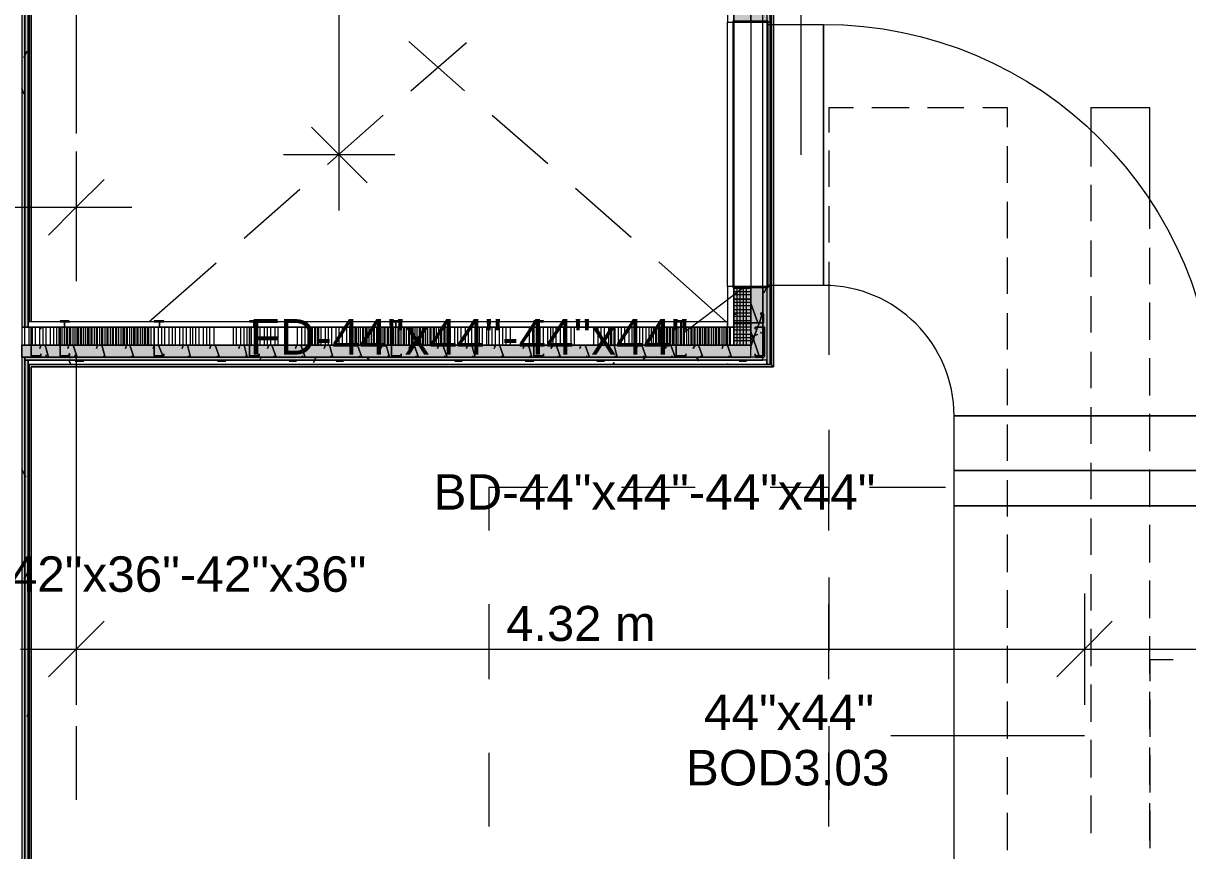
# Model space of a CAD drawing. Header units: metres. Extents: x -2 to 237, y -8 to 52.
# Drawn here: x 6.416 to 11.405, y 27.497 to 31.041 of the extents above; entities that cross this region are included whole.
import ezdxf

# ---------------------------------------------------------------- set-up
doc = ezdxf.new("R2010")
doc.units = ezdxf.units.M
doc.layers.add('HVAC - Ductos', color=5, linetype='Continuous', lineweight=0)
doc.layers.add('PDF2_Text', color=7, linetype='Continuous', lineweight=0)
doc.layers.add('PDF2_Geometry', color=7, linetype='Continuous', lineweight=0, true_color=0xaaaaaa)
doc.layers.add('PDF2_Solid Fills', color=7, linetype='Continuous', lineweight=0, true_color=0xffffff)
doc.styles.add('PDF Helvetica', font='')
doc.styles.get('PDF Helvetica').set_extended_font_data('Helvetica')

msp = doc.modelspace()

# ---------------------------------------------------------------- hatches: boundary and pattern name
at = {"layer": 'PDF2_Solid Fills', "lineweight": 0, "transparency": 33554559}
h = msp.add_hatch(color=256, dxfattribs=at)
h.paths.add_polyline_path([(6.4224, 22.9084), (6.4224, 24.3608), (6.4087, 24.3608), (6.4087, 22.9084)])
h.paths.add_polyline_path([(6.4224, 29.7397), (6.4224, 32.6949), (6.4087, 32.6949), (6.4087, 29.7397)])
h.paths.add_polyline_path([(6.4224, 29.6114), (6.4087, 29.6114), (6.4087, 26.6838), (6.4224, 26.6838)])
h = msp.add_hatch(color=256, dxfattribs=at)
h.paths.add_polyline_path([(9.5334, 29.9139), (9.4601, 29.9139), (9.4601, 29.6619), (9.5334, 29.6619)])
h.paths.add_polyline_path([(9.4601, 32.1772), (9.5334, 32.1772), (9.5334, 32.7133), (9.4601, 32.7133)])
h.paths.add_polyline_path([(9.4601, 31.0455), (9.5334, 31.0455), (9.5334, 32.1726), (9.4601, 32.1726)])
h = msp.add_hatch(color=256, dxfattribs=at)
h.paths.add_polyline_path([(9.5334, 29.9139), (9.4601, 29.9139), (9.4601, 29.6619), (9.5334, 29.6619)])
h.paths.add_polyline_path([(9.4601, 32.1772), (9.5334, 32.1772), (9.5334, 32.7133), (9.4601, 32.7133)])
h.paths.add_polyline_path([(9.4601, 31.0455), (9.5334, 31.0455), (9.5334, 32.1726), (9.4601, 32.1726)])
h = msp.add_hatch(color=256, dxfattribs=at)
h.paths.add_polyline_path([(9.5334, 31.0455), (9.5838, 31.0455), (9.5838, 32.7133), (9.5334, 32.7133)])
h.paths.add_polyline_path([(9.5838, 29.9139), (9.5334, 29.9139), (9.5334, 29.616), (9.5838, 29.616)])
h = msp.add_hatch(color=256, dxfattribs=at)
h.paths.add_polyline_path([(9.5334, 31.0455), (9.5838, 31.0455), (9.5838, 32.7133), (9.5334, 32.7133)])
h.paths.add_polyline_path([(9.5838, 29.9139), (9.5334, 29.9139), (9.5334, 29.6115), (9.5335, 29.6115), (9.5517, 29.616), (9.5838, 29.616)])
h = msp.add_hatch(color=256, dxfattribs=at)
h.paths.add_polyline_path([(9.5838, 31.0455), (9.6022, 31.0455), (9.6022, 32.6949), (9.5838, 32.6949)])
h.paths.add_polyline_path([(9.6022, 29.9139), (9.5884, 29.9139), (9.5838, 29.7397), (9.5838, 29.5977), (9.6022, 29.5977)])
h = msp.add_hatch(color=256, dxfattribs=at)
h.paths.add_polyline_path([(9.5838, 31.0455), (9.6022, 31.0455), (9.6022, 32.6949), (9.5838, 32.6949)])
h.paths.add_polyline_path([(9.6022, 29.9139), (9.5884, 29.9139), (9.5838, 29.616), (9.5838, 29.5977), (9.6022, 29.5977)])
h = msp.add_hatch(color=256, dxfattribs=at)
h.paths.add_polyline_path([(6.4224, 29.7397), (6.4362, 29.7397), (6.4362, 32.6812), (6.4224, 32.6812)])
h.paths.add_polyline_path([(6.4224, 22.9222), (6.4362, 22.9222), (6.4362, 24.3608), (6.4224, 24.3608)])
h.paths.add_polyline_path([(6.4224, 26.6838), (6.4362, 26.6838), (6.4362, 29.5977), (6.4224, 29.5977)])
h = msp.add_hatch(color=256, dxfattribs=at)
h.paths.add_polyline_path([(9.6159, 31.0455), (9.6159, 32.6812), (9.6022, 32.6812), (9.6022, 31.0455)])
h.paths.add_polyline_path([(9.6159, 29.9139), (9.6022, 29.9139), (9.6022, 29.5794), (9.6159, 29.5794)])
h = msp.add_hatch(color=256, dxfattribs=at)
h.paths.add_polyline_path([(9.6159, 31.0455), (9.6159, 32.6812), (9.6022, 32.6812), (9.6022, 31.0455)])
h.paths.add_polyline_path([(9.6159, 29.9139), (9.6022, 29.9139), (9.6022, 29.5794), (9.6159, 29.5794)])
for points in [[(9.5334, 29.6114), (9.5334, 29.6618), (6.4087, 29.6618), (6.4087, 29.6114), (6.9768, 29.616), (7.018, 29.616), (9.2127, 29.6114), (9.2127, 29.616), (9.2539, 29.616)], [(9.5334, 29.6114), (9.5334, 29.6618), (6.4087, 29.6618), (6.4087, 29.6114), (6.4499, 29.616), (6.4866, 29.616), (6.5737, 29.6114), (6.5737, 29.616), (6.6103, 29.616), (7.994, 29.6114), (7.994, 29.616), (8.0306, 29.616), (8.6033, 29.6114), (8.6033, 29.616), (8.6446, 29.616)], [(6.4408, 29.6023), (9.5613, 29.5977), (9.5838, 29.5977), (9.5838, 29.6114), (6.4224, 29.6114), (6.4224, 29.5977), (6.4225, 29.5977), (6.4362, 29.6023)]]:
    msp.add_hatch(color=256, dxfattribs=at).paths.add_polyline_path(points)
h = msp.add_hatch(color=256, dxfattribs=at)
h.paths.add_polyline_path([(6.4224, 26.6838), (6.4224, 29.6114), (6.4087, 29.6114), (6.4087, 26.6838)])
h.paths.add_polyline_path([(6.4224, 24.3608), (6.4087, 24.3608), (6.4087, 22.9084), (6.4224, 22.9084)])
h = msp.add_hatch(color=256, dxfattribs=at)
h.paths.add_polyline_path([(6.4224, 26.6838), (6.4362, 26.6838), (6.4362, 29.5977), (6.4224, 29.5977)])
h.paths.add_polyline_path([(6.4224, 22.9222), (6.4362, 22.9222), (6.4362, 24.3608), (6.4224, 24.3608)])

# ---------------------------------------------------------------- linework, layer by layer
at = {"layer": 'HVAC - Ductos', "lineweight": 0}
for points in [[(7.7695, 30.2392), (7.7695, 32.5895)], [(9.7488, 30.4774), (9.7488, 31.4991)], [(9.9733, 30.679), (9.8679, 30.679), (9.8679, 30.5736)], [(10.2115, 30.679), (10.0511, 30.679)], [(10.4452, 30.679), (10.2894, 30.679)], [(10.633, 30.5965), (10.633, 30.679), (10.5277, 30.679)], [(11.2424, 30.1612), (11.2424, 30.285), (11.2424, 30.679), (10.9904, 30.679), (10.9904, 30.5873), (10.9904, 30.427)], [(7.6503, 30.5965), (7.7695, 30.4774), (7.8886, 30.3583)], [(6.6423, 30.4911), (6.6423, 30.2529), (6.6423, 30.0146)], [(9.8679, 30.4957), (9.8679, 30.3399)], [(10.633, 30.3583), (10.633, 30.5141)], [(8.0077, 30.4774), (7.7695, 30.4774), (7.5312, 30.4774)], [(6.7615, 30.372), (6.6423, 30.2529), (6.5232, 30.1338)], [(10.9904, 30.3491), (10.9904, 30.1933)], [(4.8509, 30.2529), (6.8806, 30.2529)], [(9.8679, 30.2575), (9.8679, 30.1017)], [(10.633, 30.12), (10.633, 30.2758)], [(10.9904, 30.1108), (10.9904, 29.9551)], [(10.633, 29.8817), (10.633, 30.0375)], [(11.2424, 29.923), (11.2424, 30.0788)], [(9.8679, 30.0192), (9.8679, 29.9184), (9.8679, 29.6206)], [(9.4967, 29.9047), (9.2493, 29.7168)], [(10.9904, 29.8726), (10.9904, 29.7168)], [(11.2424, 29.6848), (11.2424, 29.8451)], [(10.633, 29.6435), (10.633, 29.7993)], [(10.9904, 29.6344), (10.9904, 29.4785)], [(11.2424, 29.4465), (11.2424, 29.6068)], [(10.633, 29.4053), (10.633, 29.561)], [(10.9904, 29.3961), (10.9904, 29.2403)], [(11.2424, 29.2082), (11.2424, 29.3686)], [(9.8679, 29.2999), (9.8679, 28.9838)], [(10.633, 29.167), (10.633, 29.3228)], [(10.9904, 29.1579), (10.9904, 29.0021)], [(11.2424, 28.97), (11.2424, 29.1304)], [(8.6629, 29.0525), (8.4109, 29.0525), (8.4109, 28.8692)], [(9.2952, 29.0525), (8.979, 29.0525)], [(9.8679, 28.8692), (9.8679, 29.0525), (9.6159, 29.0525)], [(10.3672, 29.0525), (10.0419, 29.0525)], [(10.633, 28.9287), (10.633, 29.0846)], [(10.9904, 28.9196), (10.9904, 28.7639)], [(11.2424, 28.7317), (11.2424, 28.8921)], [(10.633, 28.6905), (10.633, 28.8509)], [(9.8679, 28.6676), (9.8679, 28.3515)], [(10.9904, 28.6814), (10.9904, 28.5256)], [(11.2424, 28.4935), (11.2424, 28.6538)], [(6.6423, 28.5989), (6.6423, 28.3606), (6.6423, 28.1224)], [(10.633, 28.4523), (10.633, 28.6126)], [(10.9629, 28.5989), (10.9629, 28.3606), (10.9629, 28.1224)], [(8.4109, 28.553), (8.4109, 28.2323)], [(9.8679, 28.2323), (9.8679, 28.553)], [(6.7615, 28.4798), (6.6423, 28.3606), (6.5232, 28.2415)], [(11.082, 28.4798), (10.9629, 28.3606), (10.8438, 28.2415)], [(10.9904, 28.4477), (10.9904, 28.2873)], [(11.2424, 28.2553), (11.2424, 28.4156)], [(6.4041, 28.3606), (10.9629, 28.3606), (13.7211, 28.3606)], [(10.633, 28.2141), (10.633, 28.3743)], [(11.3432, 28.3148), (11.2424, 28.3148), (11.2424, 28.2232)], [(10.9904, 28.2095), (10.9904, 28.0491)], [(11.2424, 28.017), (11.2424, 28.1774)], [(11.2424, 28.1453), (11.2424, 27.985)], [(10.633, 27.9758), (10.633, 28.1361)], [(9.8679, 28.0308), (9.8679, 27.7146)], [(10.9629, 27.9895), (10.1336, 27.9895)], [(10.9904, 27.9712), (10.9904, 27.8108)], [(8.4109, 27.9162), (8.4109, 27.6001)], [(9.8679, 27.6001), (9.8679, 27.9162)], [(10.633, 27.7375), (10.633, 27.8979)], [(11.2424, 27.7788), (11.2424, 27.9392)], [(11.2424, 27.907), (11.2424, 27.7467)], [(10.9904, 27.7329), (10.9904, 27.5726)], [(11.2424, 27.5405), (11.2424, 27.7009)], [(10.633, 27.4993), (10.633, 27.6597)], [(11.2424, 27.6688), (11.2424, 27.5085)]]:
    msp.add_lwpolyline(points, dxfattribs=at)
for points in [[(9.4555, 31.0501), (9.4555, 29.9093), (9.6068, 29.9093), (9.6068, 31.0501)], [(9.6068, 31.0363), (9.845, 31.0363), (9.845, 29.9184), (9.6068, 29.9184)], [(11.5219, 29.3595), (10.4039, 29.3595)], [(11.5219, 28.9746), (11.5219, 23.9805), (10.4039, 23.9805), (10.4039, 28.9746)]]:
    msp.add_lwpolyline(points, close=True, dxfattribs=at)
msp.add_lwpolyline([(11.5219, 29.3595), (11.5219, 29.1258), (10.4039, 29.1258), (10.4039, 29.3595, 0.413243), (9.845, 29.9184), (9.845, 31.0363, -0.413734)], format="xyb", close=True, dxfattribs=at)
msp.add_lwpolyline([(6.9952, 26.6104, -0.412906), (5.8497, 27.7513), (4.3286, 27.7513, 0.256609), (5.5565, 25.5063, 0.257064)], format="xyb", dxfattribs=at)
at = {"layer": 'PDF2_Geometry', "lineweight": 0}
for points in [[(15.9524, 29.561), (16.0531, 29.561), (16.0531, 26.6013), (16.2685, 26.6013), (16.2685, 32.6812), (16.2685, 32.8965), (6.2208, 32.8965), (6.2208, 32.6812), (6.2208, 26.6838), (6.4408, 26.6838), (6.4408, 29.5794), (9.4326, 29.5794), (9.6159, 29.5794), (9.6159, 29.9139), (9.4326, 29.9139), (9.4326, 29.7626), (9.2539, 29.7626)], [(6.4408, 29.7626), (6.4408, 32.6812), (6.4408, 29.7626), (6.4408, 32.6766), (9.4326, 32.6766), (6.4408, 32.6766), (9.4326, 32.6766), (6.4408, 32.6766), (9.4326, 32.6766), (6.4408, 32.6766), (6.4408, 29.7626), (6.4362, 29.7626), (6.4362, 29.7397), (6.4224, 29.7397), (6.4224, 32.6812), (6.4224, 32.6949), (9.4601, 32.6949)], [(9.4601, 32.1726), (9.4601, 31.5633), (9.4601, 31.0455), (9.5334, 31.0455), (9.5334, 31.5633), (9.5334, 32.1726), (9.5334, 32.6674), (9.5334, 32.7133), (9.4601, 32.7133), (9.4601, 32.1772), (9.4601, 32.6812), (9.4326, 32.6812), (9.4326, 31.0455), (9.6159, 31.0455), (9.6159, 32.6812), (9.6159, 29.5794), (9.6022, 29.5794), (9.4326, 29.5794), (6.4408, 29.5794), (9.6204, 29.5794), (6.4408, 29.5794), (6.4408, 22.9222), (6.4408, 29.5794), (6.4408, 22.9222)], [(9.4601, 31.0455), (9.4601, 29.9139), (9.4326, 29.9139), (9.4326, 31.0455), (9.4601, 31.0455), (9.4601, 31.5633), (9.4601, 32.1726), (9.4601, 31.5633), (9.4601, 31.0455), (9.5334, 31.0455), (9.5334, 29.9139), (9.5838, 29.9139), (9.5838, 31.0455), (9.5838, 32.6812), (9.5838, 32.6949), (9.5838, 32.7133), (12.0442, 32.7133), (12.0946, 32.7133), (12.1725, 32.7133), (12.1725, 32.6949), (12.1725, 32.6812), (12.1999, 32.6812)], [(9.5334, 32.7133), (9.5334, 32.6812), (9.5334, 32.6674), (9.5334, 32.1726), (9.5334, 31.5633), (9.5334, 31.0455), (9.5334, 29.9139)], [(14.0463, 29.5931), (14.0463, 29.5748), (12.9193, 29.5748), (12.1999, 29.5748), (12.0442, 29.5748), (12.0304, 29.5748), (12.0304, 32.6812), (12.0304, 32.6949), (9.6022, 32.6949), (9.6022, 32.6812), (9.6022, 31.0455), (9.6022, 29.9139), (9.5838, 29.9139), (9.5838, 31.0455), (9.5334, 31.0455)], [(9.6159, 29.9139), (9.6159, 31.0455), (9.6159, 29.9139), (9.4326, 29.9139), (9.4326, 31.0455), (9.4601, 31.0455), (9.4601, 29.9139), (9.4601, 29.7397), (9.4326, 29.7397), (6.4408, 29.7397), (6.4362, 29.7397), (6.4362, 29.7626), (6.4362, 32.6812), (9.4326, 32.6812), (6.482, 32.6812), (9.4326, 32.6812)], [(6.4408, 29.7626), (6.4408, 32.6812), (6.4408, 29.7626)], [(6.5737, 29.7626), (6.4408, 29.7626), (6.4408, 32.6812), (9.4326, 32.6812), (9.4326, 31.0455), (9.6159, 31.0455), (9.6159, 32.6812), (12.0121, 32.6812), (12.0121, 29.561), (12.1999, 29.561), (12.9193, 29.561), (12.9193, 29.7443), (12.1999, 29.7443), (12.1999, 30.3399)], [(6.4408, 29.7626), (6.4408, 32.6812), (6.4408, 29.7626)], [(12.9193, 29.5748), (12.9193, 29.561), (12.0166, 29.561), (12.9193, 29.561), (14.0463, 29.561), (14.0463, 29.5748), (14.0463, 29.561), (15.7233, 29.561), (12.0121, 29.561), (15.7233, 29.561), (14.0463, 29.561), (12.9193, 29.561), (12.1999, 29.561), (12.0304, 29.561), (12.0166, 29.561), (12.0121, 29.561), (12.0166, 29.561), (12.0166, 32.6812), (9.6159, 32.6812), (9.6159, 29.5794), (9.6022, 29.5794)], [(9.8495, 32.6812), (9.6204, 32.6812), (9.6204, 29.5794), (9.6204, 32.6812), (9.8495, 32.6812), (11.7784, 32.6812), (11.9296, 32.6812), (11.7784, 32.6812)], [(6.6423, 31.8382), (6.6423, 30.569)], [(9.5838, 31.0455), (9.6022, 31.0455), (9.6022, 29.9139), (9.6022, 29.5977), (9.5838, 29.5977), (9.4326, 29.5977), (6.4408, 29.5977), (6.4362, 29.5977), (6.4224, 29.5977), (6.4224, 26.6838), (6.4224, 26.6471), (6.4224, 24.3608), (6.4087, 24.3608)], [(8.0672, 30.9631), (8.3055, 30.7523)], [(8.0764, 30.7523), (8.3147, 30.9585)], [(7.7191, 30.4361), (7.9573, 30.6469)], [(8.4246, 30.6469), (8.6629, 30.4407)], [(7.3617, 30.12), (7.5999, 30.3308)], [(8.782, 30.3353), (9.0202, 30.1246)], [(6.6423, 30.2529), (6.6423, 29.9367)], [(6.9539, 29.7626), (7.2425, 30.0146)], [(9.1394, 30.0192), (9.428, 29.7626)], [(9.4601, 29.9139), (9.5334, 29.9139), (9.5334, 29.758), (9.5334, 29.6618), (9.4601, 29.6618), (9.4326, 29.6618), (9.2127, 29.6618), (8.6033, 29.6618), (7.994, 29.6618), (7.3846, 29.6618), (6.9768, 29.6618), (6.5737, 29.6618), (6.4499, 29.6618), (6.4408, 29.6618), (6.4087, 29.6618)], [(9.6022, 29.9139), (9.6022, 29.5977), (9.5838, 29.5977), (9.5838, 29.6114), (9.5334, 29.6114), (9.4326, 29.6114), (6.4408, 29.6114), (6.4224, 29.6114), (6.4087, 29.6114), (6.4087, 29.6618)], [(9.5838, 29.6114), (9.5334, 29.6114), (9.5334, 29.758), (9.5334, 29.9139), (9.5838, 29.9139), (9.5838, 29.7397), (9.5838, 29.616), (9.5838, 29.7397), (9.5838, 29.9139), (9.6022, 29.9139), (9.6159, 29.9139), (9.6159, 29.5794), (6.4408, 29.5794), (9.6159, 29.5794), (9.6022, 29.5794), (9.4326, 29.5794)], [(9.5838, 29.616), (9.5838, 29.7397), (9.5838, 29.9139)], [(9.6159, 29.5794), (9.6159, 29.9139), (9.6159, 29.5794)], [(6.4224, 29.7397), (6.4087, 29.7397), (6.4087, 29.6618), (6.4087, 29.6114), (6.4087, 26.6838), (6.4087, 26.6471), (6.4087, 24.3608), (6.2529, 24.3608)], [(6.5737, 29.7626), (6.4362, 29.7626), (6.4362, 29.7397), (9.4326, 29.7397), (9.4326, 29.7626), (9.2539, 29.7626)], [(6.9814, 29.7626), (6.6103, 29.7626)], [(6.9814, 29.7626), (6.6103, 29.7626)], [(7.3846, 29.7626), (7.018, 29.7626)], [(7.3846, 29.7626), (7.018, 29.7626)], [(7.018, 29.7397), (7.018, 29.7397)], [(7.994, 29.7626), (7.4212, 29.7626)], [(7.994, 29.7626), (7.4212, 29.7626)], [(8.0214, 29.7397), (8.0214, 29.7397)], [(8.6033, 29.7626), (8.0352, 29.7626)], [(8.6033, 29.7626), (8.0352, 29.7626)], [(9.2127, 29.7626), (8.6446, 29.7626)], [(9.2127, 29.7626), (8.6446, 29.7626)], [(6.9768, 29.7031), (6.9768, 29.7031)], [(7.994, 29.7122), (7.994, 29.7122)], [(8.6033, 29.6985), (8.6033, 29.6985)], [(6.5737, 29.6756), (6.5737, 29.6756)], [(6.6423, 29.6206), (6.6423, 28.3469)], [(7.0135, 29.6114), (7.0135, 29.616)], [(7.018, 29.6206), (7.018, 29.6206)], [(7.3938, 29.6114), (7.3938, 29.616)], [(8.0168, 29.6114), (8.0168, 29.616)], [(6.4408, 22.9222), (6.4408, 29.5794), (6.4408, 22.9222), (6.4408, 29.5794), (6.4362, 29.5794), (6.4362, 26.6838), (6.4224, 26.6838), (6.4224, 26.6471), (6.4224, 24.3608), (6.4224, 22.9222), (6.4224, 22.9084), (16.0715, 22.9084)], [(6.4408, 29.5794), (9.6159, 29.5794), (6.4408, 29.5794)], [(16.0486, 22.9268), (16.0486, 29.561), (16.0486, 22.9268), (6.4408, 22.9268), (6.4408, 29.5336), (6.4408, 22.9268)], [(6.4499, 22.9314), (6.4499, 29.5702)], [(6.4499, 29.5702), (6.4499, 22.9314)], [(9.6022, 29.5794), (9.6022, 29.5794)], [(9.6159, 29.5794), (9.6159, 29.5794)], [(9.6159, 29.5794), (9.6159, 29.5794)], [(6.6423, 28.0308), (6.6423, 27.7146)]]:
    msp.add_lwpolyline(points, dxfattribs=at)
for points in [[(6.4087, 29.7397), (6.4224, 29.7397), (6.4224, 32.6949), (6.4087, 32.6949)], [(6.4224, 29.7397), (6.4362, 29.7397), (6.4362, 32.6812), (6.4224, 32.6812)], [(6.4408, 32.6812), (6.4362, 32.6812), (6.4362, 29.7626), (6.4408, 29.7626)], [(6.4499, 29.7626), (6.4499, 32.6674), (9.4326, 32.6674), (6.4499, 32.6674), (9.4326, 32.6674), (6.4499, 32.6674), (6.4499, 29.7626), (6.4499, 32.672)], [(9.6159, 31.0455), (9.6159, 32.6812), (9.6159, 31.0455), (9.6159, 29.9139)], [(9.6159, 32.6766), (9.6159, 29.5794), (9.6204, 29.5794), (9.625, 29.5748), (9.625, 29.5702), (9.6296, 29.5702), (9.6296, 32.672), (9.6296, 29.5702), (9.625, 29.5702), (9.625, 29.5748), (9.6204, 29.5794), (9.6159, 29.5794)], [(9.6204, 29.5794), (9.6204, 32.6812)], [(9.6296, 29.5702), (9.6296, 32.6674), (9.8495, 32.6674), (9.8495, 32.672), (9.8495, 32.6766), (9.8495, 32.672), (9.8495, 32.6674), (9.6296, 32.6674)], [(9.4601, 29.9139), (9.4326, 29.9139), (9.4326, 29.7397), (9.4601, 29.7397)], [(9.5334, 29.9139), (9.4601, 29.9139), (9.4601, 29.6618), (9.5334, 29.6618), (9.5334, 29.758)], [(9.6159, 29.9139), (9.6022, 29.9139), (9.6022, 29.5794), (9.6159, 29.5794)], [(9.4601, 29.7947), (9.4693, 29.7947), (9.4693, 29.7993), (9.4601, 29.7993), (9.4601, 29.7947), (9.4601, 29.758), (9.5838, 29.758), (9.5884, 29.758), (9.5884, 29.7947), (9.5838, 29.7947), (9.5838, 29.7993), (9.5746, 29.7993), (9.5746, 29.7947), (9.5838, 29.7947), (9.5838, 29.758), (9.4601, 29.758)], [(6.4087, 29.6618), (6.4499, 29.6618), (6.5737, 29.6618), (6.9768, 29.6618), (7.3846, 29.6618), (7.994, 29.6618), (8.6033, 29.6618), (9.2127, 29.6618), (9.4601, 29.6618), (9.4601, 29.7397), (6.4087, 29.7397)], [(6.4866, 29.7397), (6.4912, 29.7397), (6.4912, 29.7306), (6.4912, 29.7397), (6.4866, 29.7397), (6.4499, 29.7397), (6.4499, 29.616), (6.4499, 29.6114), (6.4866, 29.6114), (6.4912, 29.616), (6.4912, 29.6252), (6.4912, 29.616), (6.4866, 29.616), (6.4499, 29.616), (6.4499, 29.7397)], [(6.6149, 29.7397), (6.5919, 29.7397), (6.5919, 29.7626), (6.5737, 29.7626), (6.6103, 29.7626), (6.6057, 29.7626), (6.6103, 29.7626), (6.6149, 29.7626), (6.6103, 29.7672), (6.5737, 29.7672), (6.5737, 29.7626), (6.5919, 29.7626), (6.5919, 29.7397), (6.5737, 29.7397), (6.5737, 29.616), (6.5737, 29.6114), (6.6103, 29.6114), (6.6103, 29.616), (6.6149, 29.616), (6.6149, 29.6252), (6.6103, 29.6252), (6.6103, 29.616), (6.5737, 29.616), (6.5737, 29.7397)], [(7.018, 29.7397), (6.9997, 29.7397), (6.9997, 29.7626), (6.9952, 29.7626), (6.9814, 29.7626), (7.018, 29.7626), (7.0135, 29.7626), (7.018, 29.7626), (7.018, 29.7672), (6.9768, 29.7672), (6.9768, 29.7626), (6.9952, 29.7626), (6.9997, 29.7626), (6.9997, 29.7397), (6.9768, 29.7397), (6.9768, 29.616), (6.9768, 29.6114), (7.018, 29.6114), (7.018, 29.616), (7.018, 29.6252), (7.018, 29.616), (6.9768, 29.616), (6.9768, 29.7397)], [(7.4258, 29.7397), (7.403, 29.7397), (7.403, 29.7626), (7.3846, 29.7626), (7.4212, 29.7626), (7.4258, 29.7626), (7.4212, 29.7626), (7.4166, 29.7626), (7.4212, 29.7626), (7.4258, 29.7626), (7.4212, 29.7672), (7.3846, 29.7672), (7.3846, 29.7626), (7.403, 29.7626), (7.403, 29.7397), (7.3846, 29.7397), (7.3846, 29.616), (7.3846, 29.6114), (7.4212, 29.6114), (7.4258, 29.616), (7.4258, 29.6252), (7.4258, 29.616), (7.4212, 29.616), (7.3846, 29.616), (7.3846, 29.7397)], [(8.0352, 29.7397), (8.0123, 29.7397), (8.0123, 29.7626), (7.994, 29.7626), (8.0352, 29.7626), (8.026, 29.7626), (8.0352, 29.7626), (8.0352, 29.7672), (7.994, 29.7672), (7.994, 29.7626), (8.0123, 29.7626), (8.0123, 29.7397), (7.994, 29.7397), (7.994, 29.616), (7.994, 29.6114), (8.0306, 29.6114), (8.0352, 29.616), (8.0352, 29.6252), (8.0352, 29.616), (8.0306, 29.616), (7.994, 29.616), (7.994, 29.7397)], [(8.6446, 29.7397), (8.6216, 29.7397), (8.6216, 29.7626), (8.6033, 29.7626), (8.6446, 29.7626), (8.64, 29.7626), (8.6446, 29.7626), (8.6446, 29.7672), (8.6033, 29.7672), (8.6033, 29.7626), (8.6216, 29.7626), (8.6216, 29.7397), (8.6033, 29.7397), (8.6033, 29.616), (8.6033, 29.6114), (8.6446, 29.6114), (8.6446, 29.616), (8.6446, 29.6252), (8.6446, 29.616), (8.6033, 29.616), (8.6033, 29.7397)], [(9.2539, 29.7397), (9.2356, 29.7397), (9.2356, 29.7626), (9.231, 29.7626), (9.2127, 29.7626), (9.2539, 29.7626), (9.2493, 29.7626), (9.2539, 29.7626), (9.2539, 29.7672), (9.2127, 29.7672), (9.2127, 29.7626), (9.231, 29.7626), (9.231, 29.7397), (9.2127, 29.7397), (9.2127, 29.616), (9.2127, 29.6114), (9.2539, 29.6114), (9.2539, 29.616), (9.2539, 29.6252), (9.2539, 29.616), (9.2127, 29.616), (9.2127, 29.7397)], [(9.5517, 29.616), (9.5517, 29.6252), (9.5517, 29.616), (9.5517, 29.6114), (9.5884, 29.6114), (9.593, 29.616), (9.593, 29.7397), (9.5884, 29.7397), (9.5517, 29.7397), (9.5517, 29.7306), (9.5517, 29.7397), (9.5884, 29.7397), (9.5884, 29.616)], [(9.5334, 29.6618), (9.2127, 29.6618), (8.6033, 29.6618), (7.994, 29.6618), (7.3846, 29.6618), (6.9768, 29.6618), (6.5737, 29.6618), (6.4499, 29.6618), (6.4087, 29.6618), (6.4087, 29.6114), (9.5334, 29.6114)], [(6.4087, 26.6838), (6.4224, 26.6838), (6.4224, 29.6114), (6.4087, 29.6114)], [(9.5838, 29.6114), (6.4224, 29.6114), (6.4224, 29.5977), (9.5838, 29.5977)], [(6.4224, 26.6838), (6.4362, 26.6838), (6.4362, 29.5977), (6.4224, 29.5977)], [(6.4362, 29.5794), (9.6022, 29.5794), (9.6022, 29.5977), (6.4362, 29.5977)], [(6.4408, 26.6838), (6.4408, 29.5794), (6.4362, 29.5794), (6.4362, 26.6838)], [(6.4499, 29.5702), (9.6296, 29.5702), (9.625, 29.5702), (9.625, 29.5748), (9.6204, 29.5794), (9.6159, 29.5794), (6.4408, 29.5794), (9.6159, 29.5794), (9.6204, 29.5794), (9.625, 29.5748), (9.625, 29.5702), (9.6296, 29.5702)], [(6.4408, 29.5794), (9.6204, 29.5794)], [(6.4499, 22.9314), (6.4499, 29.5702)], [(6.4499, 29.5702), (9.6296, 29.5702)]]:
    msp.add_lwpolyline(points, close=True, dxfattribs=at)
at = {"layer": 'PDF2_Geometry', "color": 254, "lineweight": 0, "true_color": 0xeaeaea}
for points in [[(6.4178, 30.8943), (6.4224, 30.9035), (6.4316, 30.9218), (6.4224, 30.9035)], [(6.4087, 30.7614), (6.4178, 30.7386)], [(9.6022, 29.9093), (9.6022, 29.9139), (9.6022, 29.9093), (9.5884, 29.8863)], [(9.4601, 29.8589), (9.5334, 29.8589)], [(6.6653, 29.7397), (6.6653, 29.6618)], [(6.844, 29.7397), (6.844, 29.6618)], [(7.9344, 29.7397), (7.9344, 29.6618)], [(8.1131, 29.7397), (8.1131, 29.6618)], [(9.2035, 29.7397), (9.2035, 29.6618)], [(9.3822, 29.7397), (9.3822, 29.6618)], [(6.6103, 29.5977), (6.6194, 29.5794)], [(6.6149, 29.6068), (6.6149, 29.6114)], [(6.6744, 29.5931), (6.6377, 29.5931)], [(7.2838, 29.5931), (7.2471, 29.5931)], [(7.4304, 29.6023), (7.435, 29.6114)], [(7.5862, 29.5931), (7.5541, 29.5931)], [(7.6595, 29.5886), (7.6641, 29.5977), (7.6687, 29.6114), (7.6641, 29.5977)], [(7.7878, 29.5931), (7.7557, 29.5931)], [(7.8886, 29.6114), (7.8977, 29.5977)], [(8.2963, 29.5931), (8.2643, 29.5931)], [(8.6033, 29.5931), (8.5666, 29.5931)], [(8.9057, 29.5931), (8.8737, 29.5931)], [(8.9423, 29.5794), (8.9469, 29.5886)], [(9.0706, 29.5977), (9.0798, 29.6114)], [(9.3089, 29.5977), (9.3089, 29.5931), (9.3089, 29.5977), (9.2997, 29.6114)], [(9.5151, 29.5931), (9.483, 29.5931)], [(9.4326, 29.584), (9.4326, 29.5794)], [(6.4087, 29.1304), (6.4224, 29.1074), (6.427, 29.0983), (6.4224, 29.1074)], [(6.4178, 28.663), (6.4224, 28.6676), (6.4362, 28.6905), (6.4224, 28.6676)], [(6.4316, 28.072), (6.4362, 28.0857)]]:
    msp.add_lwpolyline(points, close=True, dxfattribs=at)
for points in [[(6.4362, 30.8118), (6.4362, 30.8118)], [(6.4362, 30.8118), (6.4362, 30.8118)], [(6.4362, 30.5049), (6.4362, 30.5049)], [(6.4362, 30.5049), (6.4362, 30.5049)], [(6.4362, 30.1017), (6.4362, 30.1017)], [(6.4362, 30.1017), (6.4362, 30.1017)], [(9.5334, 29.9139), (9.5334, 29.6618), (9.4601, 29.6618)], [(9.5334, 29.9047), (9.4601, 29.9047)], [(9.5334, 29.8909), (9.4601, 29.8909)], [(9.4739, 29.6618), (9.4739, 29.758), (9.4739, 29.9139)], [(9.4876, 29.6618), (9.4876, 29.758), (9.4876, 29.9139)], [(9.5013, 29.6618), (9.5013, 29.758), (9.5013, 29.9139)], [(9.5151, 29.6618), (9.5151, 29.9139)], [(9.5334, 29.8772), (9.4601, 29.8772)], [(9.5334, 29.8451), (9.4601, 29.8451)], [(9.5334, 29.8314), (9.4601, 29.8314)], [(9.5334, 29.8131), (9.4601, 29.8131)], [(9.5334, 29.7993), (9.4601, 29.7993)], [(6.4224, 29.6618), (6.4224, 29.7397)], [(6.4408, 29.6618), (6.4408, 29.7397)], [(6.4545, 29.6618), (6.4545, 29.7397)], [(6.4682, 29.6618), (6.4682, 29.7397)], [(6.4866, 29.6618), (6.4866, 29.7397)], [(6.5003, 29.6618), (6.5003, 29.7397)], [(6.5141, 29.6618), (6.5141, 29.7397)], [(6.5324, 29.6618), (6.5324, 29.7397)], [(6.5461, 29.6618), (6.5461, 29.7397)], [(6.5599, 29.6618), (6.5599, 29.7397)], [(6.5691, 29.6618), (6.5691, 29.7397)], [(6.5737, 29.6618), (6.5737, 29.7397)], [(6.5828, 29.6618), (6.5828, 29.7397)], [(6.5919, 29.6618), (6.5919, 29.7397)], [(6.6011, 29.6618), (6.6011, 29.7397)], [(6.6057, 29.6618), (6.6057, 29.7397)], [(6.6149, 29.6618), (6.6149, 29.7397)], [(6.6194, 29.6618), (6.6194, 29.7397)], [(6.6286, 29.6618), (6.6286, 29.7397)], [(6.6377, 29.6618), (6.6377, 29.7397)], [(6.6469, 29.6618), (6.6469, 29.7397)], [(6.6515, 29.6618), (6.6515, 29.7397)], [(6.6607, 29.6618), (6.6607, 29.7397)], [(6.6744, 29.6618), (6.6744, 29.7397)], [(6.6836, 29.6618), (6.6836, 29.7397)], [(6.6927, 29.6618), (6.6927, 29.7397)], [(6.6973, 29.6618), (6.6973, 29.7397)], [(6.7065, 29.6618), (6.7065, 29.7397)], [(6.7111, 29.6618), (6.7111, 29.7397)], [(6.7202, 29.6618), (6.7202, 29.7397)], [(6.7294, 29.6618), (6.7294, 29.7397)], [(6.734, 29.6618), (6.734, 29.7397)], [(6.7431, 29.6618), (6.7431, 29.7397)], [(6.7523, 29.6618), (6.7523, 29.7397)], [(6.7569, 29.6618), (6.7569, 29.7397)], [(6.7661, 29.6618), (6.7661, 29.7397)], [(6.7752, 29.6618), (6.7752, 29.7397)], [(6.7798, 29.6618), (6.7798, 29.7397)], [(6.789, 29.6618), (6.789, 29.7397)], [(6.7981, 29.6618), (6.7981, 29.7397)], [(6.8027, 29.6618), (6.8027, 29.7397)], [(6.8119, 29.6618), (6.8119, 29.7397)], [(6.8164, 29.6618), (6.8164, 29.7397)], [(6.8256, 29.6618), (6.8256, 29.7397)], [(6.8348, 29.6618), (6.8348, 29.7397)], [(6.8486, 29.6618), (6.8486, 29.7397)], [(6.8577, 29.6618), (6.8577, 29.7397)], [(6.8623, 29.6618), (6.8623, 29.7397)], [(6.8714, 29.6618), (6.8714, 29.7397)], [(6.8806, 29.6618), (6.8806, 29.7397)], [(6.8898, 29.6618), (6.8898, 29.7397)], [(6.8943, 29.6618), (6.8943, 29.7397)], [(6.9035, 29.6618), (6.9035, 29.7397)], [(6.9081, 29.6618), (6.9081, 29.7397)], [(6.9172, 29.6618), (6.9172, 29.7397)], [(6.9264, 29.6618), (6.9264, 29.7397)], [(6.9356, 29.6618), (6.9356, 29.7397)], [(6.9402, 29.6618), (6.9402, 29.7397)], [(6.9493, 29.6618), (6.9493, 29.7397)], [(6.9539, 29.6618), (6.9539, 29.7397)], [(6.963, 29.6618), (6.963, 29.7397)], [(6.9952, 29.6618), (6.9952, 29.7397)], [(7.0089, 29.6618), (7.0089, 29.7397)], [(7.0226, 29.6618), (7.0226, 29.7397)], [(7.041, 29.6618), (7.041, 29.7397)], [(7.0547, 29.6618), (7.0547, 29.7397)], [(7.0684, 29.6618), (7.0684, 29.7397)], [(7.0868, 29.6618), (7.0868, 29.7397)], [(7.1005, 29.6618), (7.1005, 29.7397)], [(7.1143, 29.6618), (7.1143, 29.7397)], [(7.1326, 29.6618), (7.1326, 29.7397)], [(7.1417, 29.6618), (7.1417, 29.7397)], [(7.1555, 29.6618), (7.1555, 29.7397)], [(7.1692, 29.6618), (7.1692, 29.7397)], [(7.1875, 29.6618), (7.1875, 29.7397)], [(7.2013, 29.6618), (7.2013, 29.7397)], [(7.2151, 29.6618), (7.2151, 29.7397)], [(7.2334, 29.6618), (7.2334, 29.7397)], [(7.3159, 29.6618), (7.3159, 29.7397)], [(7.3296, 29.6618), (7.3296, 29.7397)], [(7.3479, 29.6618), (7.3479, 29.7397)], [(7.3617, 29.6618), (7.3617, 29.7397)], [(7.3754, 29.6618), (7.3754, 29.7397)], [(7.3938, 29.6618), (7.3938, 29.7397)], [(7.4075, 29.6618), (7.4075, 29.7397)], [(7.4166, 29.6618), (7.4166, 29.7397)], [(7.4304, 29.6618), (7.4304, 29.7397)], [(7.4487, 29.6618), (7.4487, 29.7397)], [(7.4624, 29.6618), (7.4624, 29.7397)], [(7.4762, 29.6618), (7.4762, 29.7397)], [(7.4946, 29.6618), (7.4946, 29.7397)], [(7.5083, 29.6618), (7.5083, 29.7397)], [(7.5908, 29.6618), (7.5908, 29.7397)], [(7.6091, 29.6618), (7.6091, 29.7397)], [(7.6228, 29.6618), (7.6228, 29.7397)], [(7.6366, 29.6618), (7.6366, 29.7397)], [(7.6549, 29.6618), (7.6549, 29.7397)], [(7.6641, 29.6618), (7.6641, 29.7397)], [(7.6687, 29.6618), (7.6687, 29.7397)], [(7.6779, 29.6618), (7.6779, 29.7397)], [(7.6824, 29.6618), (7.6824, 29.7397)], [(7.6915, 29.6618), (7.6915, 29.7397)], [(7.7099, 29.6618), (7.7099, 29.7397)], [(7.7236, 29.6618), (7.7236, 29.7397)], [(7.7374, 29.6618), (7.7374, 29.7397)], [(7.7557, 29.6618), (7.7557, 29.7397)], [(7.7695, 29.6618), (7.7695, 29.7397)], [(7.7832, 29.6618), (7.7832, 29.7397)], [(7.8015, 29.6618), (7.8015, 29.7397)], [(7.8153, 29.6618), (7.8153, 29.7397)], [(7.829, 29.6618), (7.829, 29.7397)], [(7.8382, 29.6618), (7.8382, 29.7397)], [(7.8427, 29.6618), (7.8427, 29.7397)], [(7.8519, 29.6618), (7.8519, 29.7397)], [(7.8611, 29.6618), (7.8611, 29.7397)], [(7.8702, 29.6618), (7.8702, 29.7397)], [(7.8748, 29.6618), (7.8748, 29.7397)], [(7.884, 29.6618), (7.884, 29.7397)], [(7.8886, 29.6618), (7.8886, 29.7397)], [(7.8977, 29.6618), (7.8977, 29.7397)], [(7.9069, 29.6618), (7.9069, 29.7397)], [(7.9161, 29.6618), (7.9161, 29.7397)], [(7.9206, 29.6618), (7.9206, 29.7397)], [(7.9298, 29.6618), (7.9298, 29.7397)], [(7.9436, 29.6618), (7.9436, 29.7397)], [(7.9528, 29.6618), (7.9528, 29.7397)], [(7.9619, 29.6618), (7.9619, 29.7397)], [(7.9664, 29.6618), (7.9664, 29.7397)], [(7.9756, 29.6618), (7.9756, 29.7397)], [(7.9802, 29.6618), (7.9802, 29.7397)], [(7.9894, 29.6618), (7.9894, 29.7397)], [(7.9985, 29.6618), (7.9985, 29.7397)], [(8.0031, 29.6618), (8.0031, 29.7397)], [(8.0123, 29.6618), (8.0123, 29.7397)], [(8.0214, 29.6618), (8.0214, 29.7397)], [(8.026, 29.6618), (8.026, 29.7397)], [(8.0352, 29.6618), (8.0352, 29.7397)], [(8.0444, 29.6618), (8.0444, 29.7397)], [(8.049, 29.6618), (8.049, 29.7397)], [(8.0581, 29.6618), (8.0581, 29.7397)], [(8.0672, 29.6618), (8.0672, 29.7397)], [(8.0718, 29.6618), (8.0718, 29.7397)], [(8.081, 29.6618), (8.081, 29.7397)], [(8.0856, 29.6618), (8.0856, 29.7397)], [(8.0948, 29.6618), (8.0948, 29.7397)], [(8.1039, 29.6618), (8.1039, 29.7397)], [(8.1176, 29.6618), (8.1176, 29.7397)], [(8.1268, 29.6618), (8.1268, 29.7397)], [(8.1314, 29.6618), (8.1314, 29.7397)], [(8.1406, 29.6618), (8.1406, 29.7397)], [(8.1497, 29.6618), (8.1497, 29.7397)], [(8.1589, 29.6618), (8.1589, 29.7397)], [(8.1635, 29.6618), (8.1635, 29.7397)], [(8.1726, 29.6618), (8.1726, 29.7397)], [(8.1772, 29.6618), (8.1772, 29.7397)], [(8.1864, 29.6618), (8.1864, 29.7397)], [(8.1955, 29.6618), (8.1955, 29.7397)], [(8.2047, 29.6618), (8.2047, 29.7397)], [(8.2093, 29.6618), (8.2093, 29.7397)], [(8.2185, 29.6618), (8.2185, 29.7397)], [(8.2231, 29.6618), (8.2231, 29.7397)], [(8.2322, 29.6618), (8.2322, 29.7397)], [(8.2459, 29.6618), (8.2459, 29.7397)], [(8.2643, 29.6618), (8.2643, 29.7397)], [(8.278, 29.6618), (8.278, 29.7397)], [(8.2917, 29.6618), (8.2917, 29.7397)], [(8.3101, 29.6618), (8.3101, 29.7397)], [(8.3239, 29.6618), (8.3239, 29.7397)], [(8.3376, 29.6618), (8.3376, 29.7397)], [(8.3559, 29.6618), (8.3559, 29.7397)], [(8.3697, 29.6618), (8.3697, 29.7397)], [(8.3834, 29.6618), (8.3834, 29.7397)], [(8.4017, 29.6618), (8.4017, 29.7397)], [(8.4109, 29.6618), (8.4109, 29.7397)], [(8.4246, 29.6618), (8.4246, 29.7397)], [(8.4384, 29.6618), (8.4384, 29.7397)], [(8.4567, 29.6618), (8.4567, 29.7397)], [(8.4704, 29.6618), (8.4704, 29.7397)], [(8.4842, 29.6618), (8.4842, 29.7397)], [(8.5026, 29.6618), (8.5026, 29.7397)], [(8.585, 29.6618), (8.585, 29.7397)], [(8.5988, 29.6618), (8.5988, 29.7397)], [(8.617, 29.6618), (8.617, 29.7397)], [(8.6308, 29.6618), (8.6308, 29.7397)], [(8.6446, 29.6618), (8.6446, 29.7397)], [(8.6629, 29.6618), (8.6629, 29.7397)], [(8.6766, 29.6618), (8.6766, 29.7397)], [(8.6858, 29.6618), (8.6858, 29.7397)], [(8.6995, 29.6618), (8.6995, 29.7397)], [(8.7178, 29.6618), (8.7178, 29.7397)], [(8.7316, 29.6618), (8.7316, 29.7397)], [(8.7453, 29.6618), (8.7453, 29.7397)], [(8.7637, 29.6618), (8.7637, 29.7397)], [(8.7775, 29.6618), (8.7775, 29.7397)], [(8.8599, 29.6618), (8.8599, 29.7397)], [(8.8782, 29.6618), (8.8782, 29.7397)], [(8.8919, 29.6618), (8.8919, 29.7397)], [(8.9057, 29.6618), (8.9057, 29.7397)], [(8.9241, 29.6618), (8.9241, 29.7397)], [(8.9332, 29.6618), (8.9332, 29.7397)], [(8.9378, 29.6618), (8.9378, 29.7397)], [(8.9469, 29.6618), (8.9469, 29.7397)], [(8.9515, 29.6618), (8.9515, 29.7397)], [(8.9653, 29.6618), (8.9653, 29.7397)], [(8.979, 29.6618), (8.979, 29.7397)], [(8.9927, 29.6618), (8.9927, 29.7397)], [(9.0111, 29.6618), (9.0111, 29.7397)], [(9.0248, 29.6618), (9.0248, 29.7397)], [(9.0386, 29.6618), (9.0386, 29.7397)], [(9.0569, 29.6618), (9.0569, 29.7397)], [(9.0706, 29.6618), (9.0706, 29.7397)], [(9.0844, 29.6618), (9.0844, 29.7397)], [(9.0981, 29.6618), (9.0981, 29.7397)], [(9.1073, 29.6618), (9.1073, 29.7397)], [(9.1164, 29.6618), (9.1164, 29.7397)], [(9.1256, 29.6618), (9.1256, 29.7397)], [(9.1302, 29.6618), (9.1302, 29.7397)], [(9.1394, 29.6618), (9.1394, 29.7397)], [(9.144, 29.6618), (9.144, 29.7397)], [(9.1531, 29.6618), (9.1531, 29.7397)], [(9.1623, 29.6618), (9.1623, 29.7397)], [(9.1714, 29.6618), (9.1714, 29.7397)], [(9.176, 29.6618), (9.176, 29.7397)], [(9.1852, 29.6618), (9.1852, 29.7397)], [(9.1898, 29.6618), (9.1898, 29.7397)], [(9.199, 29.6618), (9.199, 29.7397)], [(9.2127, 29.6618), (9.2127, 29.7397)], [(9.2218, 29.6618), (9.2218, 29.7397)], [(9.231, 29.6618), (9.231, 29.7397)], [(9.2356, 29.6618), (9.2356, 29.7397)], [(9.2448, 29.6618), (9.2448, 29.7397)], [(9.2493, 29.6618), (9.2493, 29.7397)], [(9.2585, 29.6618), (9.2585, 29.7397)], [(9.2676, 29.6618), (9.2676, 29.7397)], [(9.2768, 29.6618), (9.2768, 29.7397)], [(9.2814, 29.6618), (9.2814, 29.7397)], [(9.2906, 29.6618), (9.2906, 29.7397)], [(9.2952, 29.6618), (9.2952, 29.7397)], [(9.3043, 29.6618), (9.3043, 29.7397)], [(9.3135, 29.6618), (9.3135, 29.7397)], [(9.3181, 29.6618), (9.3181, 29.7397)], [(9.3273, 29.6618), (9.3273, 29.7397)], [(9.3364, 29.6618), (9.3364, 29.7397)], [(9.341, 29.6618), (9.341, 29.7397)], [(9.3501, 29.6618), (9.3501, 29.7397)], [(9.3547, 29.6618), (9.3547, 29.7397)], [(9.3639, 29.6618), (9.3639, 29.7397)], [(9.373, 29.6618), (9.373, 29.7397)], [(9.3868, 29.6618), (9.3868, 29.7397)], [(9.3959, 29.6618), (9.3959, 29.7397)], [(9.4005, 29.6618), (9.4005, 29.7397)], [(9.4097, 29.6618), (9.4097, 29.7397)], [(9.4189, 29.6618), (9.4189, 29.7397)], [(9.428, 29.6618), (9.428, 29.7397)], [(9.4326, 29.6618), (9.4326, 29.7397)], [(9.4417, 29.6618), (9.4417, 29.7397)], [(9.4463, 29.6618), (9.4463, 29.7397)], [(9.5334, 29.7855), (9.4601, 29.7855)], [(9.5334, 29.7672), (9.4601, 29.7672)], [(9.5334, 29.7534), (9.4601, 29.7534)], [(9.5334, 29.7397), (9.4601, 29.7397)], [(9.5334, 29.726), (9.4601, 29.726)], [(9.5334, 29.7077), (9.4601, 29.7077)], [(9.5334, 29.6939), (9.4601, 29.6939)], [(9.5334, 29.6802), (9.4601, 29.6802)], [(9.0706, 29.5977), (9.0706, 29.5977)], [(9.0706, 29.5977), (9.0706, 29.5977)], [(6.4362, 29.3915), (6.4362, 29.3915)], [(6.4362, 29.3915), (6.4362, 29.3915)], [(6.4362, 28.9838), (6.4362, 28.9838)], [(6.4362, 28.9838), (6.4362, 28.9838)], [(6.4362, 28.6768), (6.4362, 28.6768)], [(6.4362, 28.6768), (6.4362, 28.6768)], [(6.4362, 28.576), (6.4362, 28.576)], [(6.4362, 28.576), (6.4362, 28.576)], [(6.4362, 28.2736), (6.4362, 28.2736)], [(6.4362, 28.2736), (6.4362, 28.2736)], [(6.4362, 27.8658), (6.4362, 27.8658)], [(6.4362, 27.8658), (6.4362, 27.8658)]]:
    msp.add_lwpolyline(points, dxfattribs=at)
at = {"layer": 'PDF2_Geometry', "color": 254, "lineweight": 0, "true_color": 0xdddddd}
for points in [[(9.5334, 29.8405), (9.5609, 29.7626)], [(9.5334, 29.6572), (9.5334, 29.6435), (9.5334, 29.6572), (9.5609, 29.7397), (9.5701, 29.758), (9.5838, 29.8085), (9.5701, 29.758), (9.5609, 29.7397)], [(9.5334, 29.7214), (9.5701, 29.6114)], [(9.5609, 29.7077), (9.5334, 29.6985)], [(9.5334, 29.6893), (9.5471, 29.6848)], [(9.5746, 29.7168), (9.5838, 29.7122)], [(6.4912, 29.6618), (6.4866, 29.6481)], [(6.5095, 29.6618), (6.5232, 29.6114)], [(6.6103, 29.6618), (6.6057, 29.6481)], [(6.6286, 29.6618), (6.6469, 29.6114)], [(6.734, 29.6618), (6.7294, 29.6481)], [(6.7523, 29.6618), (6.7661, 29.6114)], [(6.8577, 29.6618), (6.8531, 29.6481)], [(6.8714, 29.6618), (6.8898, 29.6114)], [(6.9768, 29.6618), (6.9722, 29.6481)], [(6.9952, 29.6618), (7.0135, 29.616)], [(7.1005, 29.6618), (7.0959, 29.6481)], [(7.1189, 29.6618), (7.1326, 29.6114)], [(7.2197, 29.6618), (7.2151, 29.6481)], [(7.238, 29.6618), (7.2563, 29.6114)], [(7.3433, 29.6618), (7.3388, 29.6481)], [(7.3617, 29.6618), (7.3754, 29.6114)], [(7.467, 29.6618), (7.4624, 29.6481)], [(7.4808, 29.6618), (7.4991, 29.6114)], [(7.5862, 29.6618), (7.5816, 29.6481)], [(7.6045, 29.6618), (7.6228, 29.6114)], [(7.7099, 29.6618), (7.7053, 29.6481)], [(7.7282, 29.6618), (7.7419, 29.6114)], [(7.829, 29.6618), (7.8244, 29.6481)], [(7.8473, 29.6618), (7.8657, 29.6114)], [(7.9528, 29.6618), (7.9482, 29.6481)], [(7.971, 29.6618), (7.9848, 29.6114)], [(8.0764, 29.6618), (8.0672, 29.6481)], [(8.0902, 29.6618), (8.1085, 29.6114)], [(8.1955, 29.6618), (8.191, 29.6481)], [(8.2139, 29.6618), (8.2322, 29.6114)], [(8.3193, 29.6618), (8.3147, 29.6481)], [(8.3376, 29.6618), (8.3513, 29.6114)], [(8.4384, 29.6618), (8.4338, 29.6481)], [(8.4567, 29.6618), (8.475, 29.6114)], [(8.5621, 29.6618), (8.5575, 29.6481)], [(8.5804, 29.6618), (8.5942, 29.6114)], [(8.6858, 29.6618), (8.6766, 29.6481)], [(8.6995, 29.6618), (8.7178, 29.6114)], [(8.8049, 29.6618), (8.8003, 29.6481)], [(8.8232, 29.6618), (8.8415, 29.6114)], [(8.9286, 29.6618), (8.9241, 29.6481)], [(8.9469, 29.6618), (8.9607, 29.6114)], [(9.0478, 29.6618), (9.0432, 29.6481)], [(9.0661, 29.6618), (9.0844, 29.6114)], [(9.1714, 29.6618), (9.1668, 29.6481)], [(9.1898, 29.6618), (9.2081, 29.6114)], [(9.2952, 29.6618), (9.286, 29.6481)], [(9.3089, 29.6618), (9.3273, 29.6114)], [(9.4143, 29.6618), (9.4097, 29.6481)], [(9.4326, 29.6618), (9.4509, 29.6114)], [(6.5141, 29.6206), (6.5141, 29.6114)], [(6.6377, 29.6206), (6.6377, 29.6114)], [(6.7615, 29.616), (6.7569, 29.6114)], [(6.8806, 29.616), (6.8806, 29.6114)], [(7.1235, 29.616), (7.1235, 29.6114)], [(7.2471, 29.616), (7.2471, 29.6114)], [(7.3708, 29.616), (7.3663, 29.6114)], [(7.49, 29.616), (7.49, 29.6114)], [(7.6137, 29.616), (7.6091, 29.6114)], [(7.7328, 29.616), (7.7328, 29.6114)], [(7.8565, 29.616), (7.8565, 29.6114)], [(7.9802, 29.616), (7.9756, 29.6114)], [(8.0993, 29.616), (8.0993, 29.6114)], [(8.2231, 29.616), (8.2185, 29.6114)], [(8.3421, 29.616), (8.3421, 29.6114)], [(8.4659, 29.616), (8.4659, 29.6114)], [(8.5896, 29.616), (8.585, 29.6114)], [(8.7087, 29.616), (8.7087, 29.6114)], [(8.8324, 29.616), (8.8278, 29.6114)], [(8.9515, 29.616), (8.9515, 29.6114)], [(9.0752, 29.616), (9.0752, 29.6114)], [(9.1944, 29.616), (9.1944, 29.6114)], [(9.3181, 29.616), (9.3181, 29.6114)], [(9.4417, 29.616), (9.4372, 29.6114)]]:
    msp.add_lwpolyline(points, close=True, dxfattribs=at)
at = {"layer": 'PDF2_Geometry', "color": 254, "lineweight": 0, "true_color": 0xd2d2d2}
for points in [[(9.5838, 29.7947), (9.5838, 29.7947)], [(9.5471, 29.758), (9.5471, 29.758)], [(6.4499, 29.6756), (6.4499, 29.6756)], [(9.5884, 29.6802), (9.593, 29.6802)]]:
    msp.add_lwpolyline(points, dxfattribs=at)
at = {"layer": 'PDF2_Geometry', "color": 254, "lineweight": 0, "true_color": 0xdddddd}
msp.add_lwpolyline([(7.0043, 29.616), (7.0043, 29.616)], dxfattribs=at)
msp.add_lwpolyline([(7.0043, 29.616), (7.0043, 29.616)], dxfattribs=at)
at = {"layer": 'PDF2_Geometry', "color": 5, "lineweight": 0}
msp.add_lwpolyline([(11.5219, 29.1258), (11.5219, 28.9746), (10.4039, 28.9746), (10.4039, 29.1258)], close=True, dxfattribs=at)

# ---------------------------------------------------------------- texts
at = {"layer": 'PDF2_Text', "lineweight": 0, "attachment_point": 4, "style": 'PDF Helvetica'}
for s, insert, char_height in [('FD-44"x44"-44"x44"', (7.385, 29.698), 0.151898), ('BD-44"x44"-44"x44"', (8.1731, 29.0337), 0.151898), ('BD-42"x36"-42"x36"', (5.9921, 28.6808), 0.151898), ('4.32 m', (8.4847, 28.4694), 0.15002), ('44"x44"', (9.3323, 28.0898), 0.1519), ('BOD3.03', (9.2544, 27.8515), 0.1519)]:
    msp.add_mtext(s, dxfattribs=dict(at, insert=insert, char_height=char_height))

doc.saveas('drawing.dxf')
